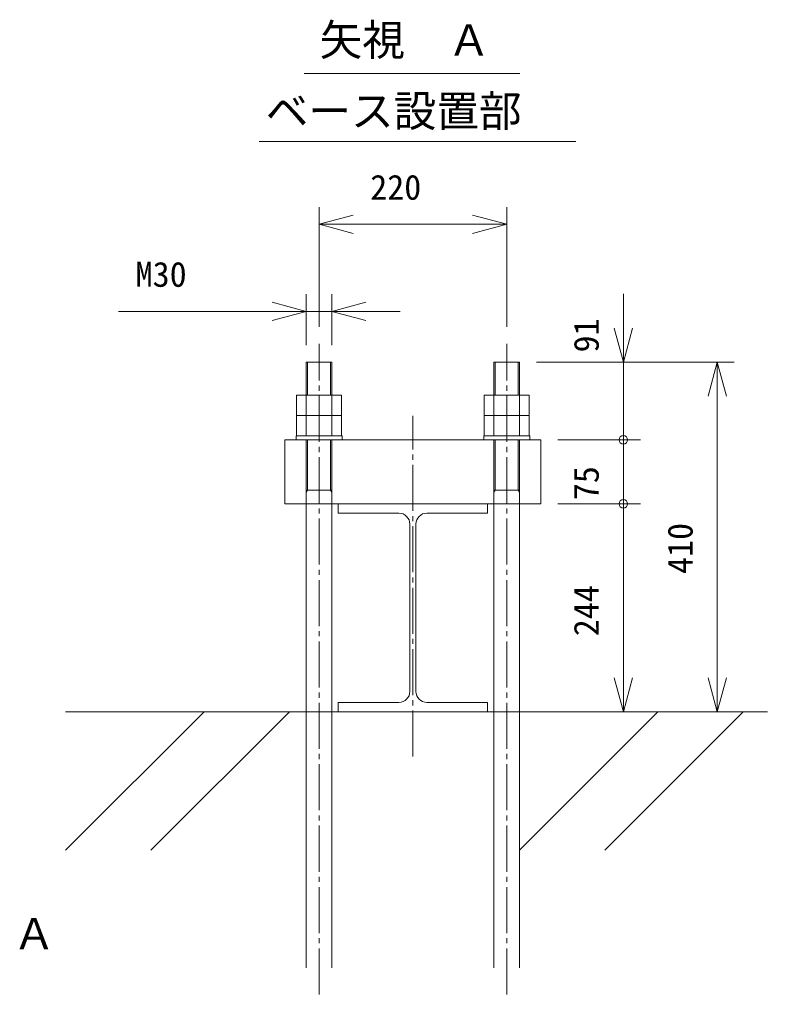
# Model space of a CAD drawing. Units: millimetres, scale not verified. Extents: x -8789 to 8797, y -12359 to 13582.
# Drawn here: x -3722 to 662, y -8149 to -2432 of the extents above; entities that cross this region are included whole.
import ezdxf
from ezdxf.enums import TextEntityAlignment as Align

# ---------------------------------------------------------------- set-up
doc = ezdxf.new("R2010")
doc.units = ezdxf.units.MM
doc.header["$LTSCALE"] = 30
doc.linetypes.add('CHAIN2', pattern=[12, 9, -1, 1, -1])
for name, color, linetype, lineweight in [('0-2_12 常用一点鎖線', 3, 'CHAIN2', 18), ('0-4_05 寸法', 7, 'Continuous', 18), ('0-5_20 躯体・土木、外形線', 1, 'Continuous', 18), ('0-6_10 常用外形線', 3, 'Continuous', 18)]:
    doc.layers.add(name, color=color, linetype=linetype, lineweight=lineweight)
doc.styles.add('ＭＳ ゴシック', font='')
doc.styles.get('ＭＳ ゴシック').set_extended_font_data('MS Gothic')

msp = doc.modelspace()

# ---------------------------------------------------------------- linework, layer by layer
at = {"layer": '0-2_12 常用一点鎖線'}
for p, q in [((-1966.27, -8148.52), (-1966.27, -4333.66)), ((-866.27, -8148.52), (-866.27, -4333.66)), ((-1416.27, -6753.38), (-1416.27, -4756.15))]:
    msp.add_line(p, q, dxfattribs=at)
at = {"layer": '0-4_05 寸法'}
for p, q in [((-2052.58, -2749.14), (-790.28, -2749.14)), ((-2317.23, -3147.84), (-460.52, -3147.84)), ((-1966.27, -4233.66), (-1966.27, -3533.05)), ((-866.27, -4233.66), (-866.27, -3533.05)), ((-1966.27, -3633.05), (-1766.27, -3633.05)), ((-1766.27, -3633.05), (-1066.27, -3633.05)), ((-866.27, -3633.05), (-1066.27, -3633.05)), ((-2041.27, -4341.34), (-2041.27, -4043.48)), ((-1891.27, -4341.34), (-1891.27, -4043.48)), ((-182.69, -4241.34), (-182.69, -4041.34)), ((-2241.27, -4143.48), (-3141.27, -4143.48)), ((-2041.27, -4143.48), (-2241.27, -4143.48)), ((-1891.27, -4143.48), (-2041.27, -4143.48)), ((-1891.27, -4143.48), (-1691.27, -4143.48)), ((-1691.27, -4143.48), (-1491.27, -4143.48)), ((-182.69, -4441.34), (-182.69, -4241.34)), ((-691.27, -4441.34), (-82.69, -4441.34)), ((-691.27, -4441.34), (467.5, -4441.34)), ((-182.69, -4441.34), (-182.69, -4641.34)), ((367.5, -4441.34), (367.5, -4641.34)), ((-182.69, -4896.34), (-182.69, -4641.34)), ((367.5, -4641.34), (367.5, -6291.34)), ((-566.27, -4896.34), (-82.69, -4896.34)), ((-566.27, -4896.34), (-82.69, -4896.34)), ((-182.69, -5271.34), (-182.69, -4896.34)), ((-566.27, -5271.34), (-82.69, -5271.34)), ((-566.27, -5271.34), (-82.69, -5271.34)), ((-182.69, -5271.34), (-182.69, -6291.34)), ((-182.69, -6491.34), (-182.69, -6291.34)), ((367.5, -6491.34), (367.5, -6291.34)), ((-691.27, -6491.34), (-82.69, -6491.34)), ((-691.27, -6491.34), (467.5, -6491.34))]:
    msp.add_line(p, q, dxfattribs=at)
for points in [[(-1766.27, -3686.64), (-1966.27, -3633.05), (-1766.27, -3579.46)], [(-1066.27, -3579.46), (-866.27, -3633.05), (-1066.27, -3686.64)], [(-2241.27, -4089.89), (-2041.27, -4143.48), (-2241.27, -4197.07)], [(-1691.27, -4197.07), (-1891.27, -4143.48), (-1691.27, -4089.89)], [(-129.1, -4241.34), (-182.69, -4441.34), (-236.28, -4241.34)], [(313.91, -4641.34), (367.5, -4441.34), (421.09, -4641.34)], [(-129.1, -6291.34), (-182.69, -6491.34), (-236.28, -6291.34)], [(421.09, -6291.34), (367.5, -6491.34), (313.91, -6291.34)]]:
    msp.add_lwpolyline(points, dxfattribs=at)
for centre in [(-182.69, -4896.34), (-182.69, -4896.34), (-182.69, -5271.34), (-182.69, -5271.34)]:
    msp.add_circle(centre, 25, dxfattribs=at)
at = {"layer": '0-5_20 躯体・土木、外形線'}
for p, q in [((-3451.73, -6491.34), (-1853.77, -6491.34)), ((-3451.73, -7302.81), (-2640.27, -6491.34)), ((-2951.73, -7302.81), (-2140.27, -6491.34)), ((-978.77, -6491.34), (662.29, -6491.34)), ((-791.27, -7302.81), (20.2, -6491.34)), ((-291.27, -7302.81), (520.2, -6491.34))]:
    msp.add_line(p, q, dxfattribs=at)
at = {"layer": '0-6_10 常用外形線'}
for p, q in [((-1891.27, -4441.34), (-2041.27, -4441.34)), ((-2033.77, -4441.34), (-2033.77, -4633.84)), ((-1898.77, -4441.34), (-1898.77, -4633.84)), ((-941.27, -4441.34), (-791.27, -4441.34)), ((-933.77, -4441.34), (-933.77, -4633.84)), ((-798.77, -4441.34), (-798.77, -4633.84)), ((-2098.77, -4753.84), (-2098.77, -4633.84)), ((-733.77, -4753.84), (-733.77, -4633.84)), ((-2098.77, -4873.84), (-2098.77, -4753.84)), ((-733.77, -4873.84), (-733.77, -4753.84)), ((-2166.27, -5271.34), (-2166.27, -4896.34)), ((-2101.27, -4896.34), (-2166.27, -4896.34)), ((-2101.27, -4896.34), (-2101.27, -4873.84)), ((-1831.27, -4873.84), (-2101.27, -4873.84)), ((-1831.27, -4896.34), (-2101.27, -4896.34)), ((-2041.27, -7991.34), (-2041.27, -4896.34)), ((-2033.77, -4896.34), (-2033.77, -5191.34)), ((-1898.77, -4896.34), (-1898.77, -5191.34)), ((-1891.27, -7991.34), (-1891.27, -4896.34)), ((-1831.27, -4896.34), (-1831.27, -4873.84)), ((-978.77, -4896.34), (-1831.27, -4896.34)), ((-1001.27, -4896.34), (-1001.27, -4873.84)), ((-1001.27, -4873.84), (-731.27, -4873.84)), ((-1001.27, -4896.34), (-731.27, -4896.34)), ((-941.27, -7991.34), (-941.27, -4896.34)), ((-933.77, -4896.34), (-933.77, -5191.34)), ((-798.77, -4896.34), (-798.77, -5191.34)), ((-791.27, -7991.34), (-791.27, -4896.34)), ((-731.27, -4896.34), (-731.27, -4873.84)), ((-731.27, -4896.34), (-666.27, -4896.34)), ((-666.27, -5271.34), (-666.27, -4896.34)), ((-1891.27, -5191.34), (-2041.27, -5191.34)), ((-2041.27, -5204.33), (-2033.77, -5191.34)), ((-1891.27, -5204.33), (-1898.77, -5191.34)), ((-941.27, -5191.34), (-791.27, -5191.34)), ((-941.27, -5204.33), (-933.77, -5191.34)), ((-791.27, -5204.33), (-798.77, -5191.34)), ((-1853.77, -5271.34), (-2166.27, -5271.34)), ((-978.77, -5271.34), (-1853.77, -5271.34)), ((-1853.77, -5326.34), (-1853.77, -5271.34)), ((-983.81, -5271.34), (-666.27, -5271.34)), ((-978.77, -5326.34), (-978.77, -5271.34)), ((-1498.77, -5326.34), (-1853.77, -5326.34)), ((-1333.77, -5326.34), (-978.77, -5326.34)), ((-1433.77, -6371.34), (-1433.77, -5391.34)), ((-1398.77, -6371.34), (-1398.77, -5391.34)), ((-1498.77, -6436.34), (-1853.77, -6436.34)), ((-1853.77, -6491.34), (-1853.77, -6436.34)), ((-1333.77, -6436.34), (-978.77, -6436.34)), ((-978.77, -6491.34), (-978.77, -6436.34)), ((-978.77, -6491.34), (-1853.77, -6491.34))]:
    msp.add_line(p, q, dxfattribs=at)
for points in [[(-2041.27, -4873.84), (-2041.27, -4753.84), (-2041.27, -4441.34)], [(-1891.27, -4873.84), (-1891.27, -4753.84), (-1891.27, -4441.34)], [(-941.27, -4873.84), (-941.27, -4753.84), (-941.27, -4441.34)], [(-791.27, -4873.84), (-791.27, -4753.84), (-791.27, -4441.34)], [(-1833.77, -4753.84), (-1833.77, -4633.84), (-2098.77, -4633.84)], [(-998.77, -4753.84), (-998.77, -4633.84), (-733.77, -4633.84)], [(-1833.77, -4873.84), (-1833.77, -4753.84), (-2098.77, -4753.84)], [(-998.77, -4873.84), (-998.77, -4753.84), (-733.77, -4753.84)]]:
    msp.add_lwpolyline(points, dxfattribs=at)
for centre, start, end in [((-1498.77, -5391.34), 0, 90), ((-1333.77, -5391.34), 90, 180), ((-1498.77, -6371.34), 270, 0), ((-1333.77, -6371.34), 180, 270)]:
    msp.add_arc(centre, 65, start, end, dxfattribs=at)

# ---------------------------------------------------------------- texts
at = {"layer": '0-4_05 寸法', "style": 'ＭＳ ゴシック'}
for s, height, p in [('矢視\u3000Ａ', 183.3, (-1962.51, -2698.62)), ('ベース設置部', 183.3, (-2279.18, -3115.29)), ('220', 146.6, (-1666.27, -3533.05)), ('M30', 146.6, (-3041.27, -4043.48)), ('Ａ', 183.3, (-3761.22, -7938.53))]:
    msp.add_text(s, height=height, dxfattribs=at).set_placement(p, align=Align.BOTTOM_LEFT)
for s, p in [('91', (-282.69, -4384.55)), ('75', (-282.69, -5250.51)), ('410', (267.5, -5683.01)), ('244', (-282.69, -6048.01))]:
    msp.add_text(s, height=146.6, rotation=90, dxfattribs=at).set_placement(p, align=Align.BOTTOM_LEFT)

doc.saveas('drawing.dxf')
